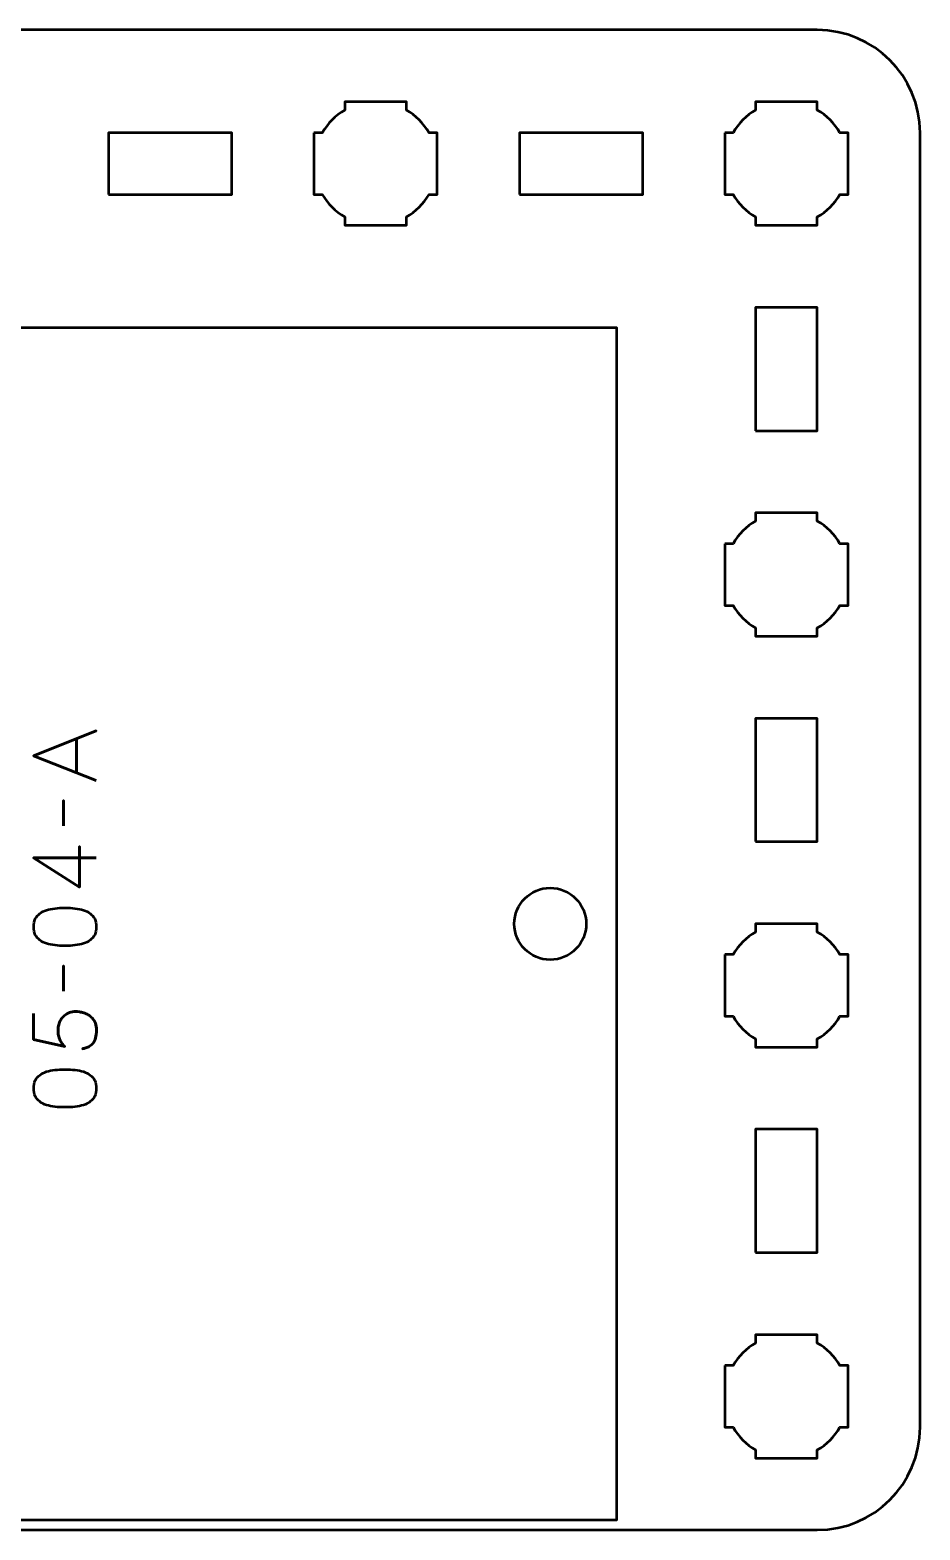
# Model space of a CAD drawing. Header units: centimetres. Extents: x -15.2 to -5.8, y -26.5 to -11.2.
# Drawn here: x -10.18 to -5.85, y -18.5 to -11.2 of the extents above; entities that cross this region are included whole.
import ezdxf

# ---------------------------------------------------------------- set-up
doc = ezdxf.new("R2010")
doc.units = ezdxf.units.CM
doc.header["$MEASUREMENT"] = 0
doc.layers.add('Layer 1', color=7, linetype='Continuous')

msp = doc.modelspace()

# ---------------------------------------------------------------- linework, layer by layer
at = {"layer": 'Layer 1', "lineweight": 53}
for points in [[(-9.8, -12.00001), (-9.2, -12.00001), (-9.2, -11.70001), (-9.8, -11.70001), (-9.8, -12.00001)], [(-7.8, -12.00001), (-7.2, -12.00001), (-7.2, -11.70001), (-7.8, -11.70001), (-7.8, -12.00001)], [(-6.65, -13.15001), (-6.35, -13.15001), (-6.35, -12.55001), (-6.65, -12.55001), (-6.65, -13.15001)], [(-6.65, -15.15001), (-6.35, -15.15001), (-6.35, -14.55001), (-6.65, -14.55001), (-6.65, -15.15001)], [(-6.65, -17.15001), (-6.35, -17.15001), (-6.35, -16.55001), (-6.65, -16.55001), (-6.65, -17.15001)]]:
    msp.add_lwpolyline(points, close=True, dxfattribs=at)
msp.add_ellipse((-7.65, -15.55), major_axis=(0, 0.175), ratio=1, dxfattribs=at)
for points, knots in [([(-15.15, -18.00001), (-15.15, -18.00001), (-15.15, -11.70001), (-15.15, -11.70001), (-15.15, -11.70001), (-15.15, -11.42392), (-14.92609, -11.20001), (-14.65, -11.20001), (-14.65, -11.20001), (-14.65, -11.20001), (-6.35, -11.20001), (-6.35, -11.20001), (-6.35, -11.20001), (-6.07391, -11.20001), (-5.85, -11.42392), (-5.85, -11.70001), (-5.85, -11.70001), (-5.85, -11.70001), (-5.85, -18.00001), (-5.85, -18.00001), (-5.85, -18.00001), (-5.85, -18.2761), (-6.07391, -18.50001), (-6.35, -18.50001), (-6.35, -18.50001), (-6.35, -18.50001), (-14.65, -18.50001), (-14.65, -18.50001), (-14.65, -18.50001), (-14.92609, -18.50001), (-15.15, -18.2761), (-15.15, -18.00001)], [0, 0, 0, 0, 0.125, 0.125, 0.125, 0.125, 0.25, 0.25, 0.25, 0.25, 0.375, 0.375, 0.375, 0.375, 0.5, 0.5, 0.5, 0.5, 0.625, 0.625, 0.625, 0.625, 0.75, 0.75, 0.75, 0.75, 0.875, 0.875, 0.875, 0.875, 1, 1, 1, 1]), ([(-8.8, -11.70001), (-8.8, -11.70001), (-8.75985, -11.70001), (-8.75985, -11.70001), (-8.75985, -11.70001), (-8.7335, -11.65448), (-8.69553, -11.61651), (-8.65, -11.59016), (-8.65, -11.59016), (-8.65, -11.59016), (-8.65, -11.55001), (-8.65, -11.55001), (-8.65, -11.55001), (-8.65, -11.55001), (-8.5, -11.55001), (-8.5, -11.55001), (-8.5, -11.55001), (-8.5, -11.55001), (-8.35, -11.55001), (-8.35, -11.55001), (-8.35, -11.55001), (-8.35, -11.55001), (-8.35, -11.59016), (-8.35, -11.59016), (-8.35, -11.59016), (-8.30447, -11.61651), (-8.2665, -11.65448), (-8.24015, -11.70001), (-8.24015, -11.70001), (-8.24015, -11.70001), (-8.2, -11.70001), (-8.2, -11.70001), (-8.2, -11.70001), (-8.2, -11.70001), (-8.2, -11.85001), (-8.2, -11.85001), (-8.2, -11.85001), (-8.2, -11.85001), (-8.2, -12.00001), (-8.2, -12.00001), (-8.2, -12.00001), (-8.2, -12.00001), (-8.24015, -12.00001), (-8.24015, -12.00001), (-8.24015, -12.00001), (-8.2665, -12.04554), (-8.30447, -12.08351), (-8.35, -12.10986), (-8.35, -12.10986), (-8.35, -12.10986), (-8.35, -12.15001), (-8.35, -12.15001), (-8.35, -12.15001), (-8.35, -12.15001), (-8.5, -12.15001), (-8.5, -12.15001), (-8.5, -12.15001), (-8.5, -12.15001), (-8.65, -12.15001), (-8.65, -12.15001), (-8.65, -12.15001), (-8.65, -12.15001), (-8.65, -12.10986), (-8.65, -12.10986), (-8.65, -12.10986), (-8.69553, -12.08351), (-8.7335, -12.04554), (-8.75985, -12.00001), (-8.75985, -12.00001), (-8.75985, -12.00001), (-8.8, -12.00001), (-8.8, -12.00001), (-8.8, -12.00001), (-8.8, -12.00001), (-8.8, -11.85001), (-8.8, -11.85001), (-8.8, -11.85001), (-8.8, -11.85001), (-8.8, -11.70001), (-8.8, -11.70001)], [0, 0, 0, 0, 0.05, 0.05, 0.05, 0.05, 0.1, 0.1, 0.1, 0.1, 0.15, 0.15, 0.15, 0.15, 0.2, 0.2, 0.2, 0.2, 0.25, 0.25, 0.25, 0.25, 0.3, 0.3, 0.3, 0.3, 0.35, 0.35, 0.35, 0.35, 0.4, 0.4, 0.4, 0.4, 0.45, 0.45, 0.45, 0.45, 0.5, 0.5, 0.5, 0.5, 0.55, 0.55, 0.55, 0.55, 0.6, 0.6, 0.6, 0.6, 0.65, 0.65, 0.65, 0.65, 0.7, 0.7, 0.7, 0.7, 0.75, 0.75, 0.75, 0.75, 0.8, 0.8, 0.8, 0.8, 0.85, 0.85, 0.85, 0.85, 0.9, 0.9, 0.9, 0.9, 0.95, 0.95, 0.95, 0.95, 1, 1, 1, 1]), ([(-6.8, -11.70001), (-6.8, -11.70001), (-6.75985, -11.70001), (-6.75985, -11.70001), (-6.75985, -11.70001), (-6.7335, -11.65448), (-6.69553, -11.61651), (-6.65, -11.59016), (-6.65, -11.59016), (-6.65, -11.59016), (-6.65, -11.55001), (-6.65, -11.55001), (-6.65, -11.55001), (-6.65, -11.55001), (-6.5, -11.55001), (-6.5, -11.55001), (-6.5, -11.55001), (-6.5, -11.55001), (-6.35, -11.55001), (-6.35, -11.55001), (-6.35, -11.55001), (-6.35, -11.55001), (-6.35, -11.59016), (-6.35, -11.59016), (-6.35, -11.59016), (-6.30447, -11.61651), (-6.2665, -11.65448), (-6.24015, -11.70001), (-6.24015, -11.70001), (-6.24015, -11.70001), (-6.2, -11.70001), (-6.2, -11.70001), (-6.2, -11.70001), (-6.2, -11.70001), (-6.2, -11.85001), (-6.2, -11.85001), (-6.2, -11.85001), (-6.2, -11.85001), (-6.2, -12.00001), (-6.2, -12.00001), (-6.2, -12.00001), (-6.2, -12.00001), (-6.24015, -12.00001), (-6.24015, -12.00001), (-6.24015, -12.00001), (-6.2665, -12.04554), (-6.30447, -12.08351), (-6.35, -12.10986), (-6.35, -12.10986), (-6.35, -12.10986), (-6.35, -12.15001), (-6.35, -12.15001), (-6.35, -12.15001), (-6.35, -12.15001), (-6.5, -12.15001), (-6.5, -12.15001), (-6.5, -12.15001), (-6.5, -12.15001), (-6.65, -12.15001), (-6.65, -12.15001), (-6.65, -12.15001), (-6.65, -12.15001), (-6.65, -12.10986), (-6.65, -12.10986), (-6.65, -12.10986), (-6.69553, -12.08351), (-6.7335, -12.04554), (-6.75985, -12.00001), (-6.75985, -12.00001), (-6.75985, -12.00001), (-6.8, -12.00001), (-6.8, -12.00001), (-6.8, -12.00001), (-6.8, -12.00001), (-6.8, -11.85001), (-6.8, -11.85001), (-6.8, -11.85001), (-6.8, -11.85001), (-6.8, -11.70001), (-6.8, -11.70001)], [0, 0, 0, 0, 0.05, 0.05, 0.05, 0.05, 0.1, 0.1, 0.1, 0.1, 0.15, 0.15, 0.15, 0.15, 0.2, 0.2, 0.2, 0.2, 0.25, 0.25, 0.25, 0.25, 0.3, 0.3, 0.3, 0.3, 0.35, 0.35, 0.35, 0.35, 0.4, 0.4, 0.4, 0.4, 0.45, 0.45, 0.45, 0.45, 0.5, 0.5, 0.5, 0.5, 0.55, 0.55, 0.55, 0.55, 0.6, 0.6, 0.6, 0.6, 0.65, 0.65, 0.65, 0.65, 0.7, 0.7, 0.7, 0.7, 0.75, 0.75, 0.75, 0.75, 0.8, 0.8, 0.8, 0.8, 0.85, 0.85, 0.85, 0.85, 0.9, 0.9, 0.9, 0.9, 0.95, 0.95, 0.95, 0.95, 1, 1, 1, 1]), ([(-6.8, -13.70001), (-6.8, -13.70001), (-6.75985, -13.70001), (-6.75985, -13.70001), (-6.75985, -13.70001), (-6.7335, -13.65448), (-6.69553, -13.61651), (-6.65, -13.59016), (-6.65, -13.59016), (-6.65, -13.59016), (-6.65, -13.55001), (-6.65, -13.55001), (-6.65, -13.55001), (-6.65, -13.55001), (-6.5, -13.55001), (-6.5, -13.55001), (-6.5, -13.55001), (-6.5, -13.55001), (-6.35, -13.55001), (-6.35, -13.55001), (-6.35, -13.55001), (-6.35, -13.55001), (-6.35, -13.59016), (-6.35, -13.59016), (-6.35, -13.59016), (-6.30447, -13.61651), (-6.2665, -13.65448), (-6.24015, -13.70001), (-6.24015, -13.70001), (-6.24015, -13.70001), (-6.2, -13.70001), (-6.2, -13.70001), (-6.2, -13.70001), (-6.2, -13.70001), (-6.2, -13.85001), (-6.2, -13.85001), (-6.2, -13.85001), (-6.2, -13.85001), (-6.2, -14.00001), (-6.2, -14.00001), (-6.2, -14.00001), (-6.2, -14.00001), (-6.24015, -14.00001), (-6.24015, -14.00001), (-6.24015, -14.00001), (-6.2665, -14.04554), (-6.30447, -14.08351), (-6.35, -14.10986), (-6.35, -14.10986), (-6.35, -14.10986), (-6.35, -14.15001), (-6.35, -14.15001), (-6.35, -14.15001), (-6.35, -14.15001), (-6.5, -14.15001), (-6.5, -14.15001), (-6.5, -14.15001), (-6.5, -14.15001), (-6.65, -14.15001), (-6.65, -14.15001), (-6.65, -14.15001), (-6.65, -14.15001), (-6.65, -14.10986), (-6.65, -14.10986), (-6.65, -14.10986), (-6.69553, -14.08351), (-6.7335, -14.04554), (-6.75985, -14.00001), (-6.75985, -14.00001), (-6.75985, -14.00001), (-6.8, -14.00001), (-6.8, -14.00001), (-6.8, -14.00001), (-6.8, -14.00001), (-6.8, -13.85001), (-6.8, -13.85001), (-6.8, -13.85001), (-6.8, -13.85001), (-6.8, -13.70001), (-6.8, -13.70001)], [0, 0, 0, 0, 0.05, 0.05, 0.05, 0.05, 0.1, 0.1, 0.1, 0.1, 0.15, 0.15, 0.15, 0.15, 0.2, 0.2, 0.2, 0.2, 0.25, 0.25, 0.25, 0.25, 0.3, 0.3, 0.3, 0.3, 0.35, 0.35, 0.35, 0.35, 0.4, 0.4, 0.4, 0.4, 0.45, 0.45, 0.45, 0.45, 0.5, 0.5, 0.5, 0.5, 0.55, 0.55, 0.55, 0.55, 0.6, 0.6, 0.6, 0.6, 0.65, 0.65, 0.65, 0.65, 0.7, 0.7, 0.7, 0.7, 0.75, 0.75, 0.75, 0.75, 0.8, 0.8, 0.8, 0.8, 0.85, 0.85, 0.85, 0.85, 0.9, 0.9, 0.9, 0.9, 0.95, 0.95, 0.95, 0.95, 1, 1, 1, 1]), ([(-6.8, -15.70001), (-6.8, -15.70001), (-6.75985, -15.70001), (-6.75985, -15.70001), (-6.75985, -15.70001), (-6.7335, -15.65448), (-6.69553, -15.61651), (-6.65, -15.59016), (-6.65, -15.59016), (-6.65, -15.59016), (-6.65, -15.55001), (-6.65, -15.55001), (-6.65, -15.55001), (-6.65, -15.55001), (-6.5, -15.55001), (-6.5, -15.55001), (-6.5, -15.55001), (-6.5, -15.55001), (-6.35, -15.55001), (-6.35, -15.55001), (-6.35, -15.55001), (-6.35, -15.55001), (-6.35, -15.59016), (-6.35, -15.59016), (-6.35, -15.59016), (-6.30447, -15.61651), (-6.2665, -15.65448), (-6.24015, -15.70001), (-6.24015, -15.70001), (-6.24015, -15.70001), (-6.2, -15.70001), (-6.2, -15.70001), (-6.2, -15.70001), (-6.2, -15.70001), (-6.2, -15.85001), (-6.2, -15.85001), (-6.2, -15.85001), (-6.2, -15.85001), (-6.2, -16.00001), (-6.2, -16.00001), (-6.2, -16.00001), (-6.2, -16.00001), (-6.24015, -16.00001), (-6.24015, -16.00001), (-6.24015, -16.00001), (-6.2665, -16.04554), (-6.30447, -16.08351), (-6.35, -16.10986), (-6.35, -16.10986), (-6.35, -16.10986), (-6.35, -16.15001), (-6.35, -16.15001), (-6.35, -16.15001), (-6.35, -16.15001), (-6.5, -16.15001), (-6.5, -16.15001), (-6.5, -16.15001), (-6.5, -16.15001), (-6.65, -16.15001), (-6.65, -16.15001), (-6.65, -16.15001), (-6.65, -16.15001), (-6.65, -16.10986), (-6.65, -16.10986), (-6.65, -16.10986), (-6.69553, -16.08351), (-6.7335, -16.04554), (-6.75985, -16.00001), (-6.75985, -16.00001), (-6.75985, -16.00001), (-6.8, -16.00001), (-6.8, -16.00001), (-6.8, -16.00001), (-6.8, -16.00001), (-6.8, -15.85001), (-6.8, -15.85001), (-6.8, -15.85001), (-6.8, -15.85001), (-6.8, -15.70001), (-6.8, -15.70001)], [0, 0, 0, 0, 0.05, 0.05, 0.05, 0.05, 0.1, 0.1, 0.1, 0.1, 0.15, 0.15, 0.15, 0.15, 0.2, 0.2, 0.2, 0.2, 0.25, 0.25, 0.25, 0.25, 0.3, 0.3, 0.3, 0.3, 0.35, 0.35, 0.35, 0.35, 0.4, 0.4, 0.4, 0.4, 0.45, 0.45, 0.45, 0.45, 0.5, 0.5, 0.5, 0.5, 0.55, 0.55, 0.55, 0.55, 0.6, 0.6, 0.6, 0.6, 0.65, 0.65, 0.65, 0.65, 0.7, 0.7, 0.7, 0.7, 0.75, 0.75, 0.75, 0.75, 0.8, 0.8, 0.8, 0.8, 0.85, 0.85, 0.85, 0.85, 0.9, 0.9, 0.9, 0.9, 0.95, 0.95, 0.95, 0.95, 1, 1, 1, 1]), ([(-6.8, -17.70001), (-6.8, -17.70001), (-6.75985, -17.70001), (-6.75985, -17.70001), (-6.75985, -17.70001), (-6.7335, -17.65448), (-6.69553, -17.61651), (-6.65, -17.59016), (-6.65, -17.59016), (-6.65, -17.59016), (-6.65, -17.55001), (-6.65, -17.55001), (-6.65, -17.55001), (-6.65, -17.55001), (-6.5, -17.55001), (-6.5, -17.55001), (-6.5, -17.55001), (-6.5, -17.55001), (-6.35, -17.55001), (-6.35, -17.55001), (-6.35, -17.55001), (-6.35, -17.55001), (-6.35, -17.59016), (-6.35, -17.59016), (-6.35, -17.59016), (-6.30447, -17.61651), (-6.2665, -17.65448), (-6.24015, -17.70001), (-6.24015, -17.70001), (-6.24015, -17.70001), (-6.2, -17.70001), (-6.2, -17.70001), (-6.2, -17.70001), (-6.2, -17.70001), (-6.2, -17.85001), (-6.2, -17.85001), (-6.2, -17.85001), (-6.2, -17.85001), (-6.2, -18.00001), (-6.2, -18.00001), (-6.2, -18.00001), (-6.2, -18.00001), (-6.24015, -18.00001), (-6.24015, -18.00001), (-6.24015, -18.00001), (-6.2665, -18.04554), (-6.30447, -18.08351), (-6.35, -18.10986), (-6.35, -18.10986), (-6.35, -18.10986), (-6.35, -18.15001), (-6.35, -18.15001), (-6.35, -18.15001), (-6.35, -18.15001), (-6.5, -18.15001), (-6.5, -18.15001), (-6.5, -18.15001), (-6.5, -18.15001), (-6.65, -18.15001), (-6.65, -18.15001), (-6.65, -18.15001), (-6.65, -18.15001), (-6.65, -18.10986), (-6.65, -18.10986), (-6.65, -18.10986), (-6.69553, -18.08351), (-6.7335, -18.04554), (-6.75985, -18.00001), (-6.75985, -18.00001), (-6.75985, -18.00001), (-6.8, -18.00001), (-6.8, -18.00001), (-6.8, -18.00001), (-6.8, -18.00001), (-6.8, -17.85001), (-6.8, -17.85001), (-6.8, -17.85001), (-6.8, -17.85001), (-6.8, -17.70001), (-6.8, -17.70001)], [0, 0, 0, 0, 0.05, 0.05, 0.05, 0.05, 0.1, 0.1, 0.1, 0.1, 0.15, 0.15, 0.15, 0.15, 0.2, 0.2, 0.2, 0.2, 0.25, 0.25, 0.25, 0.25, 0.3, 0.3, 0.3, 0.3, 0.35, 0.35, 0.35, 0.35, 0.4, 0.4, 0.4, 0.4, 0.45, 0.45, 0.45, 0.45, 0.5, 0.5, 0.5, 0.5, 0.55, 0.55, 0.55, 0.55, 0.6, 0.6, 0.6, 0.6, 0.65, 0.65, 0.65, 0.65, 0.7, 0.7, 0.7, 0.7, 0.75, 0.75, 0.75, 0.75, 0.8, 0.8, 0.8, 0.8, 0.85, 0.85, 0.85, 0.85, 0.9, 0.9, 0.9, 0.9, 0.95, 0.95, 0.95, 0.95, 1, 1, 1, 1])]:
    msp.add_open_spline(points, degree=3, knots=knots, dxfattribs=at)
at = {"layer": 'Layer 1', "color": 5, "lineweight": 53}
for points, knots in [([(-13.67502, -18.45), (-13.67502, -18.45), (-13.67502, -12.65), (-13.67502, -12.65), (-13.67502, -12.65), (-13.67502, -12.65), (-7.32502, -12.65), (-7.32502, -12.65), (-7.32502, -12.65), (-7.32502, -12.65), (-7.32502, -18.45), (-7.32502, -18.45), (-7.32502, -18.45), (-7.32502, -18.45), (-13.67502, -18.45), (-13.67502, -18.45)], [0, 0, 0, 0, 0.25, 0.25, 0.25, 0.25, 0.5, 0.5, 0.5, 0.5, 0.75, 0.75, 0.75, 0.75, 1, 1, 1, 1]), ([(-9.85979, -14.85299), (-9.85979, -14.85299), (-10.16501, -14.73192), (-10.16501, -14.73192), (-10.16501, -14.73192), (-10.16501, -14.73192), (-9.85979, -14.61042), (-9.85979, -14.61042), (-9.85979, -14.61042), (-9.85979, -14.61042), (-10.16501, -14.73192), (-10.16501, -14.73192), (-10.16501, -14.73192), (-10.16501, -14.73192), (-9.85979, -14.85299), (-9.85979, -14.85299)], [0, 0, 0, 0, 0.25, 0.25, 0.25, 0.25, 0.5, 0.5, 0.5, 0.5, 0.75, 0.75, 0.75, 0.75, 1, 1, 1, 1]), ([(-9.95589, -14.81489), (-9.95589, -14.81489), (-9.95589, -14.64895), (-9.95589, -14.64895), (-9.95589, -14.64895), (-9.95589, -14.64895), (-9.95589, -14.81489), (-9.95589, -14.81489)], [0, 0, 0, 0, 0.5, 0.5, 0.5, 0.5, 1, 1, 1, 1]), ([(-10.01939, -15.07312), (-10.01939, -15.07312), (-10.01939, -14.94993), (-10.01939, -14.94993), (-10.01939, -14.94993), (-10.01939, -14.94993), (-10.01939, -15.07312), (-10.01939, -15.07312)], [0, 0, 0, 0, 0.5, 0.5, 0.5, 0.5, 1, 1, 1, 1]), ([(-9.85979, -15.22806), (-9.85979, -15.22806), (-10.16501, -15.22806), (-10.16501, -15.22806), (-10.16501, -15.22806), (-10.16501, -15.22806), (-9.94107, -15.37199), (-9.94107, -15.37199), (-9.94107, -15.37199), (-9.94107, -15.37199), (-9.94107, -15.17387), (-9.94107, -15.17387), (-9.94107, -15.17387), (-9.94107, -15.17387), (-9.94107, -15.37199), (-9.94107, -15.37199), (-9.94107, -15.37199), (-9.94107, -15.37199), (-10.16501, -15.22806), (-10.16501, -15.22806), (-10.16501, -15.22806), (-10.16501, -15.22806), (-9.85979, -15.22806), (-9.85979, -15.22806)], [0, 0, 0, 0, 0.1666667, 0.1666667, 0.1666667, 0.1666667, 0.3333333, 0.3333333, 0.3333333, 0.3333333, 0.5, 0.5, 0.5, 0.5, 0.6666667, 0.6666667, 0.6666667, 0.6666667, 0.8333333, 0.8333333, 0.8333333, 0.8333333, 1, 1, 1, 1]), ([(-9.85979, -15.5646), (-9.85986, -15.54979), (-9.86247, -15.53702), (-9.86755, -15.52636), (-9.86755, -15.52636), (-9.87263, -15.51578), (-9.8799, -15.50696), (-9.88914, -15.49991), (-9.88914, -15.49991), (-9.89845, -15.49292), (-9.90946, -15.48742), (-9.92216, -15.48333), (-9.92216, -15.48333), (-9.93486, -15.4793), (-9.94876, -15.47641), (-9.964, -15.47479), (-9.964, -15.47479), (-9.97924, -15.47309), (-9.99526, -15.47225), (-10.01219, -15.47232), (-10.01219, -15.47232), (-10.02905, -15.47225), (-10.04507, -15.47309), (-10.06024, -15.47479), (-10.06024, -15.47479), (-10.07541, -15.47641), (-10.08938, -15.4793), (-10.10208, -15.48333), (-10.10208, -15.48333), (-10.11471, -15.48742), (-10.12571, -15.49292), (-10.1351, -15.49991), (-10.1351, -15.49991), (-10.14441, -15.50696), (-10.15168, -15.51578), (-10.15676, -15.52636), (-10.15676, -15.52636), (-10.16191, -15.53702), (-10.16452, -15.54979), (-10.16459, -15.5646), (-10.16459, -15.5646), (-10.16452, -15.57942), (-10.16191, -15.59219), (-10.15676, -15.60285), (-10.15676, -15.60285), (-10.15168, -15.61343), (-10.14441, -15.62225), (-10.1351, -15.6293), (-10.1351, -15.6293), (-10.12571, -15.63629), (-10.11471, -15.64179), (-10.10208, -15.64588), (-10.10208, -15.64588), (-10.08938, -15.64991), (-10.07541, -15.6528), (-10.06024, -15.65442), (-10.06024, -15.65442), (-10.04507, -15.65611), (-10.02905, -15.65696), (-10.01219, -15.65689), (-10.01219, -15.65689), (-9.99526, -15.65696), (-9.97924, -15.65611), (-9.964, -15.65442), (-9.964, -15.65442), (-9.94876, -15.6528), (-9.93486, -15.64991), (-9.92216, -15.64588), (-9.92216, -15.64588), (-9.90946, -15.64179), (-9.89845, -15.63629), (-9.88914, -15.6293), (-9.88914, -15.6293), (-9.8799, -15.62225), (-9.87263, -15.61343), (-9.86755, -15.60285), (-9.86755, -15.60285), (-9.86247, -15.59219), (-9.85986, -15.57942), (-9.85979, -15.5646)], [0, 0, 0, 0, 0.05, 0.05, 0.05, 0.05, 0.1, 0.1, 0.1, 0.1, 0.15, 0.15, 0.15, 0.15, 0.2, 0.2, 0.2, 0.2, 0.25, 0.25, 0.25, 0.25, 0.3, 0.3, 0.3, 0.3, 0.35, 0.35, 0.35, 0.35, 0.4, 0.4, 0.4, 0.4, 0.45, 0.45, 0.45, 0.45, 0.5, 0.5, 0.5, 0.5, 0.55, 0.55, 0.55, 0.55, 0.6, 0.6, 0.6, 0.6, 0.65, 0.65, 0.65, 0.65, 0.7, 0.7, 0.7, 0.7, 0.75, 0.75, 0.75, 0.75, 0.8, 0.8, 0.8, 0.8, 0.85, 0.85, 0.85, 0.85, 0.9, 0.9, 0.9, 0.9, 0.95, 0.95, 0.95, 0.95, 1, 1, 1, 1]), ([(-9.85979, -15.5646), (-9.85986, -15.54979), (-9.86247, -15.53702), (-9.86755, -15.52636), (-9.86755, -15.52636), (-9.87263, -15.51578), (-9.8799, -15.50696), (-9.88914, -15.49991), (-9.88914, -15.49991), (-9.89845, -15.49292), (-9.90946, -15.48742), (-9.92216, -15.48333), (-9.92216, -15.48333), (-9.93486, -15.4793), (-9.94876, -15.47641), (-9.964, -15.47479), (-9.964, -15.47479), (-9.97924, -15.47309), (-9.99526, -15.47225), (-10.01219, -15.47232), (-10.01219, -15.47232), (-10.02905, -15.47225), (-10.04507, -15.47309), (-10.06024, -15.47479), (-10.06024, -15.47479), (-10.07541, -15.47641), (-10.08938, -15.4793), (-10.10208, -15.48333), (-10.10208, -15.48333), (-10.11471, -15.48742), (-10.12571, -15.49292), (-10.1351, -15.49991), (-10.1351, -15.49991), (-10.14441, -15.50696), (-10.15168, -15.51578), (-10.15676, -15.52636), (-10.15676, -15.52636), (-10.16191, -15.53702), (-10.16452, -15.54979), (-10.16459, -15.5646), (-10.16459, -15.5646), (-10.16452, -15.57942), (-10.16191, -15.59219), (-10.15676, -15.60285), (-10.15676, -15.60285), (-10.15168, -15.61343), (-10.14441, -15.62225), (-10.1351, -15.6293), (-10.1351, -15.6293), (-10.12571, -15.63629), (-10.11471, -15.64179), (-10.10208, -15.64588), (-10.10208, -15.64588), (-10.08938, -15.64991), (-10.07541, -15.6528), (-10.06024, -15.65442), (-10.06024, -15.65442), (-10.04507, -15.65611), (-10.02905, -15.65696), (-10.01219, -15.65689), (-10.01219, -15.65689), (-9.99526, -15.65696), (-9.97924, -15.65611), (-9.964, -15.65442), (-9.964, -15.65442), (-9.94876, -15.6528), (-9.93486, -15.64991), (-9.92216, -15.64588), (-9.92216, -15.64588), (-9.90946, -15.64179), (-9.89845, -15.63629), (-9.88914, -15.6293), (-9.88914, -15.6293), (-9.8799, -15.62225), (-9.87263, -15.61343), (-9.86755, -15.60285), (-9.86755, -15.60285), (-9.86247, -15.59219), (-9.85986, -15.57942), (-9.85979, -15.5646)], [0, 0, 0, 0, 0.05, 0.05, 0.05, 0.05, 0.1, 0.1, 0.1, 0.1, 0.15, 0.15, 0.15, 0.15, 0.2, 0.2, 0.2, 0.2, 0.25, 0.25, 0.25, 0.25, 0.3, 0.3, 0.3, 0.3, 0.35, 0.35, 0.35, 0.35, 0.4, 0.4, 0.4, 0.4, 0.45, 0.45, 0.45, 0.45, 0.5, 0.5, 0.5, 0.5, 0.55, 0.55, 0.55, 0.55, 0.6, 0.6, 0.6, 0.6, 0.65, 0.65, 0.65, 0.65, 0.7, 0.7, 0.7, 0.7, 0.75, 0.75, 0.75, 0.75, 0.8, 0.8, 0.8, 0.8, 0.85, 0.85, 0.85, 0.85, 0.9, 0.9, 0.9, 0.9, 0.95, 0.95, 0.95, 0.95, 1, 1, 1, 1]), ([(-10.01939, -15.87702), (-10.01939, -15.87702), (-10.01939, -15.75383), (-10.01939, -15.75383), (-10.01939, -15.75383), (-10.01939, -15.75383), (-10.01939, -15.87702), (-10.01939, -15.87702)], [0, 0, 0, 0, 0.5, 0.5, 0.5, 0.5, 1, 1, 1, 1]), ([(-10.16501, -15.98666), (-10.16501, -15.98666), (-10.16501, -16.11366), (-10.16501, -16.11366), (-10.16501, -16.11366), (-10.16501, -16.11366), (-10.01346, -16.14753), (-10.01346, -16.14753), (-10.01346, -16.14753), (-10.01854, -16.1416), (-10.02312, -16.13596), (-10.02715, -16.13052), (-10.02715, -16.13052), (-10.03117, -16.12516), (-10.03455, -16.11952), (-10.03738, -16.11352), (-10.03738, -16.11352), (-10.0402, -16.10759), (-10.04232, -16.10082), (-10.0438, -16.0932), (-10.0438, -16.0932), (-10.04528, -16.08565), (-10.04606, -16.07662), (-10.04606, -16.06625), (-10.04606, -16.06625), (-10.04606, -16.05778), (-10.04493, -16.04931), (-10.0426, -16.04085), (-10.0426, -16.04085), (-10.04034, -16.03238), (-10.03688, -16.02434), (-10.0323, -16.01672), (-10.0323, -16.01672), (-10.02764, -16.00903), (-10.02185, -16.00225), (-10.01487, -15.99633), (-10.01487, -15.99633), (-10.00788, -15.99033), (-9.9997, -15.9856), (-9.99032, -15.98222), (-9.99032, -15.98222), (-9.98093, -15.97876), (-9.97028, -15.977), (-9.95843, -15.97693), (-9.95843, -15.97693), (-9.95405, -15.97685), (-9.94855, -15.97735), (-9.94206, -15.97834), (-9.94206, -15.97834), (-9.93557, -15.97925), (-9.92851, -15.98095), (-9.92103, -15.98335), (-9.92103, -15.98335), (-9.91355, -15.98574), (-9.90614, -15.98913), (-9.89881, -15.99343), (-9.89881, -15.99343), (-9.89147, -15.99774), (-9.88477, -16.00324), (-9.8787, -16.00987), (-9.8787, -16.00987), (-9.87263, -16.01651), (-9.86776, -16.02455), (-9.86409, -16.03393), (-9.86409, -16.03393), (-9.8605, -16.04339), (-9.85859, -16.05447), (-9.85852, -16.06709), (-9.85852, -16.06709), (-9.85859, -16.08219), (-9.86021, -16.09489), (-9.86325, -16.10519), (-9.86325, -16.10519), (-9.86635, -16.1155), (-9.87037, -16.12389), (-9.87545, -16.13038), (-9.87545, -16.13038), (-9.88053, -16.13694), (-9.88611, -16.14202), (-9.89217, -16.14569), (-9.89217, -16.14569), (-9.89824, -16.14936), (-9.90431, -16.15211), (-9.91038, -16.15395), (-9.91038, -16.15395), (-9.91645, -16.15578), (-9.92202, -16.15719), (-9.9271, -16.15811), (-9.9271, -16.15811), (-9.92202, -16.15719), (-9.91645, -16.15578), (-9.91038, -16.15395), (-9.91038, -16.15395), (-9.90431, -16.15211), (-9.89824, -16.14936), (-9.89217, -16.14569), (-9.89217, -16.14569), (-9.88611, -16.14202), (-9.88053, -16.13694), (-9.87545, -16.13038), (-9.87545, -16.13038), (-9.87037, -16.12389), (-9.86635, -16.1155), (-9.86325, -16.10519), (-9.86325, -16.10519), (-9.86021, -16.09489), (-9.85859, -16.08219), (-9.85852, -16.06709), (-9.85852, -16.06709), (-9.85859, -16.05447), (-9.8605, -16.04339), (-9.86409, -16.03393), (-9.86409, -16.03393), (-9.86776, -16.02455), (-9.87263, -16.01651), (-9.8787, -16.00987), (-9.8787, -16.00987), (-9.88477, -16.00324), (-9.89147, -15.99774), (-9.89881, -15.99343), (-9.89881, -15.99343), (-9.90614, -15.98913), (-9.91355, -15.98574), (-9.92103, -15.98335), (-9.92103, -15.98335), (-9.92851, -15.98095), (-9.93557, -15.97925), (-9.94206, -15.97834), (-9.94206, -15.97834), (-9.94855, -15.97735), (-9.95405, -15.97685), (-9.95843, -15.97693), (-9.95843, -15.97693), (-9.97028, -15.977), (-9.98093, -15.97876), (-9.99032, -15.98222), (-9.99032, -15.98222), (-9.9997, -15.9856), (-10.00788, -15.99033), (-10.01487, -15.99633), (-10.01487, -15.99633), (-10.02185, -16.00225), (-10.02764, -16.00903), (-10.0323, -16.01672), (-10.0323, -16.01672), (-10.03688, -16.02434), (-10.04034, -16.03238), (-10.0426, -16.04085), (-10.0426, -16.04085), (-10.04493, -16.04931), (-10.04606, -16.05778), (-10.04606, -16.06625), (-10.04606, -16.06625), (-10.04606, -16.07662), (-10.04528, -16.08565), (-10.0438, -16.0932), (-10.0438, -16.0932), (-10.04232, -16.10082), (-10.0402, -16.10759), (-10.03738, -16.11352), (-10.03738, -16.11352), (-10.03455, -16.11952), (-10.03117, -16.12516), (-10.02715, -16.13052), (-10.02715, -16.13052), (-10.02312, -16.13596), (-10.01854, -16.1416), (-10.01346, -16.14753), (-10.01346, -16.14753), (-10.01346, -16.14753), (-10.16501, -16.11366), (-10.16501, -16.11366), (-10.16501, -16.11366), (-10.16501, -16.11366), (-10.16501, -15.98666), (-10.16501, -15.98666)], [0, 0, 0, 0, 0.0227273, 0.0227273, 0.0227273, 0.0227273, 0.0454545, 0.0454545, 0.0454545, 0.0454545, 0.0681818, 0.0681818, 0.0681818, 0.0681818, 0.0909091, 0.0909091, 0.0909091, 0.0909091, 0.1136364, 0.1136364, 0.1136364, 0.1136364, 0.1363636, 0.1363636, 0.1363636, 0.1363636, 0.1590909, 0.1590909, 0.1590909, 0.1590909, 0.1818182, 0.1818182, 0.1818182, 0.1818182, 0.2045455, 0.2045455, 0.2045455, 0.2045455, 0.2272727, 0.2272727, 0.2272727, 0.2272727, 0.25, 0.25, 0.25, 0.25, 0.2727273, 0.2727273, 0.2727273, 0.2727273, 0.2954545, 0.2954545, 0.2954545, 0.2954545, 0.3181818, 0.3181818, 0.3181818, 0.3181818, 0.3409091, 0.3409091, 0.3409091, 0.3409091, 0.3636364, 0.3636364, 0.3636364, 0.3636364, 0.3863636, 0.3863636, 0.3863636, 0.3863636, 0.4090909, 0.4090909, 0.4090909, 0.4090909, 0.4318182, 0.4318182, 0.4318182, 0.4318182, 0.4545455, 0.4545455, 0.4545455, 0.4545455, 0.4772727, 0.4772727, 0.4772727, 0.4772727, 0.5, 0.5, 0.5, 0.5, 0.5227273, 0.5227273, 0.5227273, 0.5227273, 0.5454545, 0.5454545, 0.5454545, 0.5454545, 0.5681818, 0.5681818, 0.5681818, 0.5681818, 0.5909091, 0.5909091, 0.5909091, 0.5909091, 0.6136364, 0.6136364, 0.6136364, 0.6136364, 0.6363636, 0.6363636, 0.6363636, 0.6363636, 0.6590909, 0.6590909, 0.6590909, 0.6590909, 0.6818182, 0.6818182, 0.6818182, 0.6818182, 0.7045455, 0.7045455, 0.7045455, 0.7045455, 0.7272727, 0.7272727, 0.7272727, 0.7272727, 0.75, 0.75, 0.75, 0.75, 0.7727273, 0.7727273, 0.7727273, 0.7727273, 0.7954545, 0.7954545, 0.7954545, 0.7954545, 0.8181818, 0.8181818, 0.8181818, 0.8181818, 0.8409091, 0.8409091, 0.8409091, 0.8409091, 0.8636364, 0.8636364, 0.8636364, 0.8636364, 0.8863636, 0.8863636, 0.8863636, 0.8863636, 0.9090909, 0.9090909, 0.9090909, 0.9090909, 0.9318182, 0.9318182, 0.9318182, 0.9318182, 0.9545455, 0.9545455, 0.9545455, 0.9545455, 0.9772727, 0.9772727, 0.9772727, 0.9772727, 1, 1, 1, 1]), ([(-9.85979, -16.35072), (-9.85986, -16.33591), (-9.86247, -16.32314), (-9.86755, -16.31248), (-9.86755, -16.31248), (-9.87263, -16.3019), (-9.8799, -16.29308), (-9.88914, -16.28603), (-9.88914, -16.28603), (-9.89845, -16.27904), (-9.90946, -16.27354), (-9.92216, -16.26945), (-9.92216, -16.26945), (-9.93486, -16.26542), (-9.94876, -16.26253), (-9.964, -16.26091), (-9.964, -16.26091), (-9.97924, -16.25921), (-9.99526, -16.25837), (-10.01219, -16.25844), (-10.01219, -16.25844), (-10.02905, -16.25837), (-10.04507, -16.25921), (-10.06024, -16.26091), (-10.06024, -16.26091), (-10.07541, -16.26253), (-10.08938, -16.26542), (-10.10208, -16.26945), (-10.10208, -16.26945), (-10.11471, -16.27354), (-10.12571, -16.27904), (-10.1351, -16.28603), (-10.1351, -16.28603), (-10.14441, -16.29308), (-10.15168, -16.3019), (-10.15676, -16.31248), (-10.15676, -16.31248), (-10.16191, -16.32314), (-10.16452, -16.33591), (-10.16459, -16.35072), (-10.16459, -16.35072), (-10.16452, -16.36554), (-10.16191, -16.37831), (-10.15676, -16.38897), (-10.15676, -16.38897), (-10.15168, -16.39955), (-10.14441, -16.40837), (-10.1351, -16.41542), (-10.1351, -16.41542), (-10.12571, -16.42241), (-10.11471, -16.42791), (-10.10208, -16.432), (-10.10208, -16.432), (-10.08938, -16.43603), (-10.07541, -16.43892), (-10.06024, -16.44054), (-10.06024, -16.44054), (-10.04507, -16.44223), (-10.02905, -16.44308), (-10.01219, -16.44301), (-10.01219, -16.44301), (-9.99526, -16.44308), (-9.97924, -16.44223), (-9.964, -16.44054), (-9.964, -16.44054), (-9.94876, -16.43892), (-9.93486, -16.43603), (-9.92216, -16.432), (-9.92216, -16.432), (-9.90946, -16.42791), (-9.89845, -16.42241), (-9.88914, -16.41542), (-9.88914, -16.41542), (-9.8799, -16.40837), (-9.87263, -16.39955), (-9.86755, -16.38897), (-9.86755, -16.38897), (-9.86247, -16.37831), (-9.85986, -16.36554), (-9.85979, -16.35072)], [0, 0, 0, 0, 0.05, 0.05, 0.05, 0.05, 0.1, 0.1, 0.1, 0.1, 0.15, 0.15, 0.15, 0.15, 0.2, 0.2, 0.2, 0.2, 0.25, 0.25, 0.25, 0.25, 0.3, 0.3, 0.3, 0.3, 0.35, 0.35, 0.35, 0.35, 0.4, 0.4, 0.4, 0.4, 0.45, 0.45, 0.45, 0.45, 0.5, 0.5, 0.5, 0.5, 0.55, 0.55, 0.55, 0.55, 0.6, 0.6, 0.6, 0.6, 0.65, 0.65, 0.65, 0.65, 0.7, 0.7, 0.7, 0.7, 0.75, 0.75, 0.75, 0.75, 0.8, 0.8, 0.8, 0.8, 0.85, 0.85, 0.85, 0.85, 0.9, 0.9, 0.9, 0.9, 0.95, 0.95, 0.95, 0.95, 1, 1, 1, 1]), ([(-9.85979, -16.35072), (-9.85986, -16.33591), (-9.86247, -16.32314), (-9.86755, -16.31248), (-9.86755, -16.31248), (-9.87263, -16.3019), (-9.8799, -16.29308), (-9.88914, -16.28603), (-9.88914, -16.28603), (-9.89845, -16.27904), (-9.90946, -16.27354), (-9.92216, -16.26945), (-9.92216, -16.26945), (-9.93486, -16.26542), (-9.94876, -16.26253), (-9.964, -16.26091), (-9.964, -16.26091), (-9.97924, -16.25921), (-9.99526, -16.25837), (-10.01219, -16.25844), (-10.01219, -16.25844), (-10.02905, -16.25837), (-10.04507, -16.25921), (-10.06024, -16.26091), (-10.06024, -16.26091), (-10.07541, -16.26253), (-10.08938, -16.26542), (-10.10208, -16.26945), (-10.10208, -16.26945), (-10.11471, -16.27354), (-10.12571, -16.27904), (-10.1351, -16.28603), (-10.1351, -16.28603), (-10.14441, -16.29308), (-10.15168, -16.3019), (-10.15676, -16.31248), (-10.15676, -16.31248), (-10.16191, -16.32314), (-10.16452, -16.33591), (-10.16459, -16.35072), (-10.16459, -16.35072), (-10.16452, -16.36554), (-10.16191, -16.37831), (-10.15676, -16.38897), (-10.15676, -16.38897), (-10.15168, -16.39955), (-10.14441, -16.40837), (-10.1351, -16.41542), (-10.1351, -16.41542), (-10.12571, -16.42241), (-10.11471, -16.42791), (-10.10208, -16.432), (-10.10208, -16.432), (-10.08938, -16.43603), (-10.07541, -16.43892), (-10.06024, -16.44054), (-10.06024, -16.44054), (-10.04507, -16.44223), (-10.02905, -16.44308), (-10.01219, -16.44301), (-10.01219, -16.44301), (-9.99526, -16.44308), (-9.97924, -16.44223), (-9.964, -16.44054), (-9.964, -16.44054), (-9.94876, -16.43892), (-9.93486, -16.43603), (-9.92216, -16.432), (-9.92216, -16.432), (-9.90946, -16.42791), (-9.89845, -16.42241), (-9.88914, -16.41542), (-9.88914, -16.41542), (-9.8799, -16.40837), (-9.87263, -16.39955), (-9.86755, -16.38897), (-9.86755, -16.38897), (-9.86247, -16.37831), (-9.85986, -16.36554), (-9.85979, -16.35072)], [0, 0, 0, 0, 0.05, 0.05, 0.05, 0.05, 0.1, 0.1, 0.1, 0.1, 0.15, 0.15, 0.15, 0.15, 0.2, 0.2, 0.2, 0.2, 0.25, 0.25, 0.25, 0.25, 0.3, 0.3, 0.3, 0.3, 0.35, 0.35, 0.35, 0.35, 0.4, 0.4, 0.4, 0.4, 0.45, 0.45, 0.45, 0.45, 0.5, 0.5, 0.5, 0.5, 0.55, 0.55, 0.55, 0.55, 0.6, 0.6, 0.6, 0.6, 0.65, 0.65, 0.65, 0.65, 0.7, 0.7, 0.7, 0.7, 0.75, 0.75, 0.75, 0.75, 0.8, 0.8, 0.8, 0.8, 0.85, 0.85, 0.85, 0.85, 0.9, 0.9, 0.9, 0.9, 0.95, 0.95, 0.95, 0.95, 1, 1, 1, 1])]:
    msp.add_open_spline(points, degree=3, knots=knots, dxfattribs=at)

doc.saveas('drawing.dxf')
